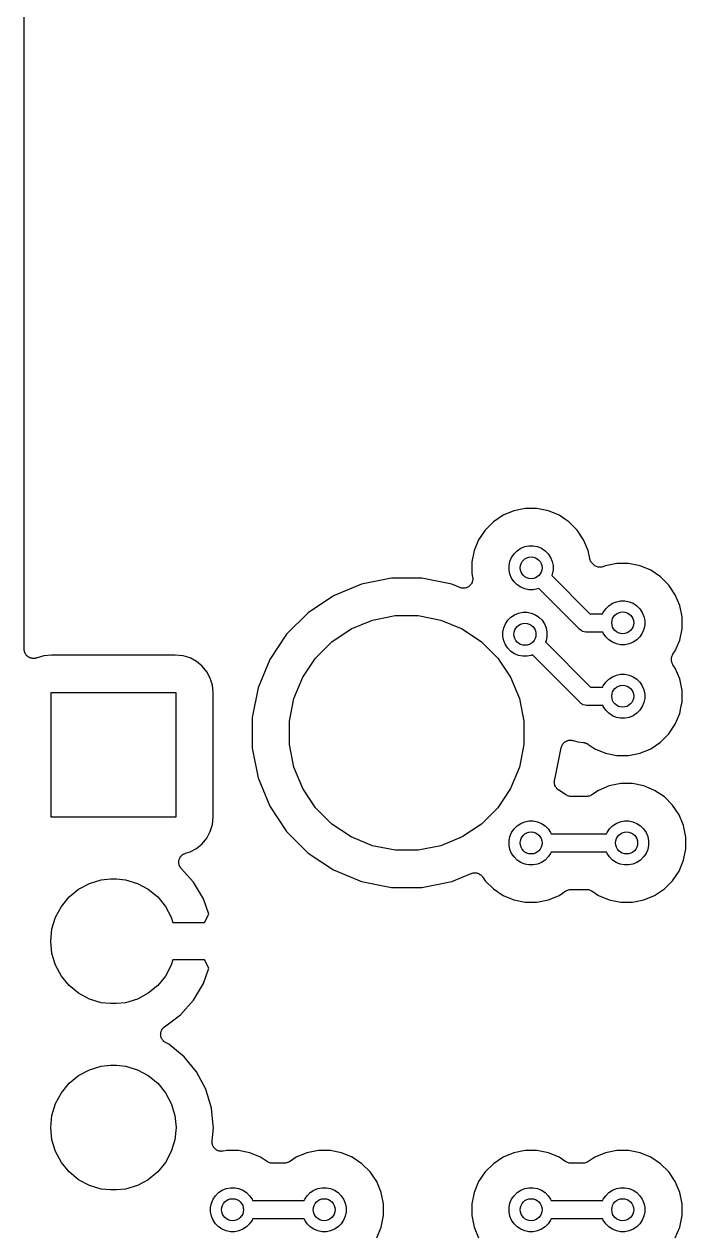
# Model space of a CAD drawing. Extents: x 0.81 to 4.31, y -4.31 to -0.81.
# Drawn here: x 0.808 to 1.164, y -3.832 to -3.183 of the extents above; entities that cross this region are included whole.
import ezdxf

# ---------------------------------------------------------------- set-up
doc = ezdxf.new("R2010")
doc.units = 0
doc.header["$MEASUREMENT"] = 0
doc.layers.add('BLACK', color=7, linetype='CONTINUOUS')

msp = doc.modelspace()

# ---------------------------------------------------------------- linework, layer by layer
at = {"layer": 'BLACK', "linetype": 'CONTINUOUS'}
for p, q in [((0.808386, -3.51808), (0.808386, -1.58318)), ((1.07751, -3.4426), (1.07136, -3.44382)), ((1.08377, -3.4426), (1.07751, -3.4426)), ((1.08992, -3.44382), (1.08377, -3.4426)), ((1.06557, -3.44622), (1.06036, -3.4497)), ((1.07136, -3.44382), (1.06557, -3.44622)), ((1.09571, -3.44622), (1.08992, -3.44382)), ((1.09935, -3.44865), (1.09571, -3.44622)), ((1.10092, -3.4497), (1.09935, -3.44865)), ((1.05593, -3.45413), (1.05245, -3.45934)), ((1.06036, -3.4497), (1.05593, -3.45413)), ((1.10535, -3.45413), (1.10092, -3.4497)), ((1.10883, -3.45934), (1.10535, -3.45413)), ((1.05245, -3.45934), (1.05005, -3.46513)), ((1.0772, -3.46305), (1.07948, -3.4626)), ((1.07948, -3.4626), (1.0818, -3.4626)), ((1.0818, -3.4626), (1.08409, -3.46305)), ((1.11123, -3.46513), (1.10883, -3.45934)), ((1.05005, -3.46513), (1.04883, -3.47128)), ((1.06928, -3.47096), (1.07017, -3.46881)), ((1.07017, -3.46881), (1.07147, -3.46688)), ((1.07147, -3.46688), (1.07311, -3.46524)), ((1.07311, -3.46524), (1.07505, -3.46394)), ((1.07505, -3.46394), (1.0772, -3.46305)), ((1.08409, -3.46305), (1.08624, -3.46394)), ((1.08624, -3.46394), (1.08817, -3.46524)), ((1.08817, -3.46524), (1.08982, -3.46688)), ((1.08982, -3.46688), (1.09111, -3.46881)), ((1.09111, -3.46881), (1.092, -3.47096)), ((1.11208, -3.46941), (1.11123, -3.46513)), ((1.04883, -3.47128), (1.04883, -3.47754)), ((1.06883, -3.47325), (1.06928, -3.47096)), ((1.06883, -3.47557), (1.06883, -3.47325)), ((1.06928, -3.47785), (1.06883, -3.47557)), ((1.092, -3.47096), (1.09245, -3.47325)), ((1.09245, -3.47557), (1.092, -3.47785)), ((1.09245, -3.47325), (1.09245, -3.47557)), ((1.11222, -3.46986), (1.11208, -3.46941)), ((1.11234, -3.4703), (1.11222, -3.46986)), ((1.11236, -3.47032), (1.11234, -3.4703)), ((1.11236, -3.47035), (1.11236, -3.47032)), ((1.11258, -3.47075), (1.11236, -3.47035)), ((1.11279, -3.47116), (1.11258, -3.47075)), ((1.11281, -3.47118), (1.11279, -3.47116)), ((1.11282, -3.47121), (1.11281, -3.47118)), ((1.11311, -3.47157), (1.11282, -3.47121)), ((1.1134, -3.47192), (1.11311, -3.47157)), ((1.11344, -3.47196), (1.1134, -3.47192)), ((1.11344, -3.47197), (1.11344, -3.47196)), ((1.11345, -3.47197), (1.11344, -3.47197)), ((1.11344, -3.47197), (1.11344, -3.47197)), ((1.11415, -3.47267), (1.11345, -3.47197)), ((1.11451, -3.47297), (1.11415, -3.47267)), ((1.11486, -3.47327), (1.11451, -3.47297)), ((1.11488, -3.47328), (1.11486, -3.47327)), ((1.1149, -3.47329), (1.11488, -3.47328)), ((1.11531, -3.47351), (1.1149, -3.47329)), ((1.11572, -3.47373), (1.11531, -3.47351)), ((1.11574, -3.47374), (1.11572, -3.47373)), ((1.11576, -3.47375), (1.11574, -3.47374)), ((1.11621, -3.47389), (1.11576, -3.47375)), ((1.11665, -3.47403), (1.11621, -3.47389)), ((1.11667, -3.47403), (1.11665, -3.47403)), ((1.11669, -3.47404), (1.11667, -3.47403)), ((1.11716, -3.47408), (1.11669, -3.47404)), ((1.11762, -3.47413), (1.11716, -3.47408)), ((1.11764, -3.47413), (1.11762, -3.47413)), ((1.11766, -3.47413), (1.11764, -3.47413)), ((1.11813, -3.47409), (1.11766, -3.47413)), ((1.11859, -3.47405), (1.11813, -3.47409)), ((1.11861, -3.47405), (1.11859, -3.47405)), ((1.11864, -3.47404), (1.11861, -3.47405)), ((1.11908, -3.47391), (1.11864, -3.47404)), ((1.11953, -3.47378), (1.11908, -3.47391)), ((1.11957, -3.47376), (1.11953, -3.47378)), ((1.1196, -3.47375), (1.11957, -3.47376)), ((1.11957, -3.47376), (1.11957, -3.47376)), ((1.11957, -3.47376), (1.11957, -3.47376)), ((1.12057, -3.47335), (1.1196, -3.47375)), ((1.12672, -3.47213), (1.12057, -3.47335)), ((1.13299, -3.47213), (1.12672, -3.47213)), ((1.13913, -3.47335), (1.13299, -3.47213)), ((1.14492, -3.47575), (1.13913, -3.47335)), ((1.00561, -3.48), (0.989572, -3.48319)), ((1.02195, -3.48), (1.00561, -3.48)), ((1.03799, -3.48319), (1.02195, -3.48)), ((1.04883, -3.47754), (1.0492, -3.47942)), ((1.04905, -3.48187), (1.0489, -3.48234)), ((1.04919, -3.48143), (1.04905, -3.48187)), ((1.0492, -3.48141), (1.04919, -3.48142)), ((1.04919, -3.48142), (1.04919, -3.48143)), ((1.0492, -3.47942), (1.04921, -3.47946)), ((1.04925, -3.48093), (1.0492, -3.48141)), ((1.04921, -3.47946), (1.04921, -3.47946)), ((1.04921, -3.47946), (1.04921, -3.47946)), ((1.04921, -3.47946), (1.04922, -3.47948)), ((1.04922, -3.47948), (1.04926, -3.47996)), ((1.0493, -3.48046), (1.04925, -3.48093)), ((1.04926, -3.47996), (1.0493, -3.48044)), ((1.0493, -3.48044), (1.0493, -3.48045)), ((1.0493, -3.48045), (1.0493, -3.48046)), ((1.07017, -3.48), (1.06928, -3.47785)), ((1.07147, -3.48194), (1.07017, -3.48)), ((1.07311, -3.48358), (1.07147, -3.48194)), ((1.092, -3.47785), (1.09172, -3.47853)), ((1.09172, -3.47853), (1.11221, -3.49902)), ((1.15013, -3.47923), (1.14492, -3.47575)), ((1.15456, -3.48366), (1.15013, -3.47923)), ((0.989572, -3.48319), (0.974468, -3.48945)), ((1.04239, -3.48501), (1.03799, -3.48319)), ((1.04284, -3.48515), (1.04239, -3.48501)), ((1.0433, -3.48529), (1.04284, -3.48515)), ((1.04331, -3.48529), (1.0433, -3.48529)), ((1.04332, -3.48529), (1.04331, -3.48529)), ((1.04379, -3.48534), (1.04332, -3.48529)), ((1.04427, -3.48539), (1.04379, -3.48534)), ((1.04428, -3.48539), (1.04427, -3.48539)), ((1.04429, -3.48539), (1.04428, -3.48539)), ((1.04476, -3.48535), (1.04429, -3.48539)), ((1.04524, -3.4853), (1.04476, -3.48535)), ((1.04525, -3.4853), (1.04524, -3.4853)), ((1.04526, -3.4853), (1.04525, -3.4853)), ((1.04572, -3.48516), (1.04526, -3.4853)), ((1.04618, -3.48503), (1.04572, -3.48516)), ((1.04619, -3.48502), (1.04618, -3.48503)), ((1.0462, -3.48502), (1.04619, -3.48502)), ((1.04662, -3.4848), (1.0462, -3.48502)), ((1.04704, -3.48457), (1.04662, -3.4848)), ((1.04705, -3.48457), (1.04704, -3.48457)), ((1.04706, -3.48456), (1.04705, -3.48457)), ((1.04743, -3.48426), (1.04706, -3.48456)), ((1.0478, -3.48396), (1.04743, -3.48426)), ((1.04781, -3.48395), (1.0478, -3.48396)), ((1.04782, -3.48395), (1.04781, -3.48395)), ((1.04813, -3.48357), (1.04782, -3.48395)), ((1.04843, -3.48321), (1.04813, -3.48357)), ((1.04844, -3.48319), (1.04843, -3.4832)), ((1.04843, -3.4832), (1.04843, -3.48321)), ((1.04867, -3.48277), (1.04844, -3.48319)), ((1.0489, -3.48236), (1.04867, -3.48277)), ((1.0489, -3.48234), (1.0489, -3.48235)), ((1.0489, -3.48235), (1.0489, -3.48236)), ((1.07505, -3.48488), (1.07311, -3.48358)), ((1.0772, -3.48577), (1.07505, -3.48488)), ((1.07948, -3.48622), (1.0772, -3.48577)), ((1.0818, -3.48622), (1.07948, -3.48622)), ((1.08409, -3.48577), (1.0818, -3.48622)), ((1.08476, -3.48549), (1.08409, -3.48577)), ((1.10652, -3.50725), (1.08476, -3.48549)), ((1.15804, -3.48887), (1.15456, -3.48366)), ((0.974468, -3.48945), (0.960875, -3.49853)), ((1.12068, -3.49641), (1.12232, -3.49476)), ((1.12232, -3.49476), (1.12426, -3.49347)), ((1.12426, -3.49347), (1.12641, -3.49258)), ((1.12641, -3.49258), (1.12869, -3.49213)), ((1.12869, -3.49213), (1.13102, -3.49213)), ((1.13102, -3.49213), (1.1333, -3.49258)), ((1.1333, -3.49258), (1.13545, -3.49347)), ((1.13545, -3.49347), (1.13738, -3.49476)), ((1.13738, -3.49476), (1.13903, -3.49641)), ((1.16044, -3.49466), (1.15804, -3.48887)), ((1.16166, -3.5008), (1.16044, -3.49466)), ((0.960875, -3.49853), (0.949315, -3.51009)), ((0.995405, -3.50242), (1.00758, -3.5)), ((1.00758, -3.5), (1.01998, -3.5)), ((1.01998, -3.5), (1.03215, -3.50242)), ((1.06812, -3.50253), (1.06976, -3.50089)), ((1.06976, -3.50089), (1.0717, -3.4996)), ((1.0717, -3.4996), (1.07385, -3.49871)), ((1.07385, -3.49871), (1.07613, -3.49825)), ((1.07613, -3.49825), (1.07846, -3.49825)), ((1.07846, -3.49825), (1.08074, -3.49871)), ((1.08074, -3.49871), (1.08289, -3.4996)), ((1.08289, -3.4996), (1.08482, -3.50089)), ((1.08482, -3.50089), (1.08647, -3.50253)), ((1.11221, -3.49902), (1.11911, -3.49902)), ((1.11911, -3.49902), (1.11939, -3.49834)), ((1.11939, -3.49834), (1.12068, -3.49641)), ((1.13903, -3.49641), (1.14032, -3.49834)), ((1.14032, -3.49834), (1.14121, -3.50049)), ((1.14121, -3.50049), (1.14166, -3.50277)), ((1.16166, -3.50707), (1.16166, -3.5008)), ((0.973624, -3.51406), (0.983942, -3.50717)), ((0.983942, -3.50717), (0.995405, -3.50242)), ((1.03215, -3.50242), (1.04362, -3.50717)), ((1.04362, -3.50717), (1.05393, -3.51406)), ((1.06548, -3.5089), (1.06594, -3.50662)), ((1.06594, -3.50662), (1.06683, -3.50447)), ((1.06683, -3.50447), (1.06812, -3.50253)), ((1.08647, -3.50253), (1.08776, -3.50447)), ((1.08776, -3.50447), (1.08865, -3.50662)), ((1.08865, -3.50662), (1.0891, -3.5089)), ((1.10667, -3.50743), (1.10652, -3.50725)), ((1.10686, -3.50759), (1.10667, -3.50743)), ((1.10742, -3.50805), (1.10686, -3.50759)), ((1.10686, -3.50759), (1.10686, -3.50759)), ((1.10815, -3.50844), (1.10742, -3.50805)), ((1.14121, -3.50738), (1.14032, -3.50953)), ((1.14166, -3.5051), (1.14121, -3.50738)), ((1.14166, -3.50277), (1.14166, -3.5051)), ((1.16044, -3.51322), (1.16166, -3.50707)), ((0.949315, -3.51009), (0.940233, -3.52368)), ((0.96485, -3.52284), (0.973624, -3.51406)), ((1.05393, -3.51406), (1.06271, -3.52284)), ((1.06548, -3.51123), (1.06548, -3.5089)), ((1.06594, -3.51351), (1.06548, -3.51123)), ((1.06683, -3.51566), (1.06594, -3.51351)), ((1.08865, -3.51351), (1.08837, -3.51418)), ((1.08837, -3.51418), (1.11258, -3.53839)), ((1.0891, -3.51123), (1.08865, -3.51351)), ((1.0891, -3.5089), (1.0891, -3.51123)), ((1.10828, -3.50851), (1.10815, -3.50844)), ((1.1092, -3.50879), (1.10828, -3.50851)), ((1.10993, -3.50886), (1.1092, -3.50879)), ((1.11017, -3.50888), (1.10993, -3.50886)), ((1.10993, -3.50886), (1.10993, -3.50886)), ((1.11041, -3.50886), (1.11017, -3.50888)), ((1.11911, -3.50886), (1.11041, -3.50886)), ((1.11939, -3.50953), (1.11911, -3.50886)), ((1.12068, -3.51147), (1.11939, -3.50953)), ((1.12232, -3.51311), (1.12068, -3.51147)), ((1.12426, -3.5144), (1.12232, -3.51311)), ((1.12641, -3.51529), (1.12426, -3.5144)), ((1.13545, -3.5144), (1.1333, -3.51529)), ((1.13738, -3.51311), (1.13545, -3.5144)), ((1.13903, -3.51147), (1.13738, -3.51311)), ((1.14032, -3.50953), (1.13903, -3.51147)), ((1.15804, -3.51901), (1.16044, -3.51322)), ((0.808408, -3.51831), (0.808386, -3.51808)), ((0.808407, -3.51854), (0.808408, -3.51831)), ((0.808456, -3.51879), (0.808407, -3.51854)), ((0.808481, -3.51905), (0.808456, -3.51879)), ((0.808548, -3.51927), (0.808481, -3.51905)), ((0.808591, -3.5195), (0.808548, -3.51927)), ((0.808688, -3.51974), (0.808591, -3.5195)), ((0.808763, -3.51999), (0.808688, -3.51974)), ((0.808871, -3.52019), (0.808763, -3.51999)), ((0.808958, -3.5204), (0.808871, -3.52019)), ((0.8091, -3.52062), (0.808958, -3.5204)), ((0.809221, -3.52085), (0.8091, -3.52062)), ((0.809367, -3.52103), (0.809221, -3.52085)), ((0.809493, -3.52122), (0.809367, -3.52103)), ((1.06812, -3.51759), (1.06683, -3.51566)), ((1.06976, -3.51924), (1.06812, -3.51759)), ((1.0717, -3.52053), (1.06976, -3.51924)), ((1.07385, -3.52142), (1.0717, -3.52053)), ((1.12869, -3.51575), (1.12641, -3.51529)), ((1.13102, -3.51575), (1.12869, -3.51575)), ((1.1333, -3.51529), (1.13102, -3.51575)), ((1.1566, -3.52125), (1.15682, -3.52084)), ((1.15682, -3.52084), (1.15804, -3.51901)), ((0.809674, -3.5214), (0.809493, -3.52122)), ((0.809838, -3.5216), (0.809674, -3.5214)), ((0.810016, -3.52175), (0.809838, -3.5216)), ((0.810177, -3.52191), (0.810016, -3.52175)), ((0.810391, -3.52206), (0.810177, -3.52191)), ((0.81059, -3.52223), (0.810391, -3.52206)), ((0.810792, -3.52233), (0.81059, -3.52223)), ((0.810983, -3.52246), (0.810792, -3.52233)), ((0.811221, -3.52257), (0.810983, -3.52246)), ((0.811448, -3.52269), (0.811221, -3.52257)), ((0.811668, -3.52276), (0.811448, -3.52269)), ((0.81188, -3.52285), (0.811668, -3.52276)), ((0.812133, -3.5229), (0.81188, -3.52285)), ((0.81238, -3.52298), (0.812133, -3.5229)), ((0.81261, -3.523), (0.81238, -3.52298)), ((0.812835, -3.52305), (0.81261, -3.523)), ((0.813094, -3.52305), (0.812835, -3.52305)), ((0.813351, -3.52308), (0.813094, -3.52305)), ((0.81358, -3.52306), (0.813351, -3.52308)), ((0.813811, -3.52306), (0.81358, -3.52306)), ((0.814066, -3.52301), (0.813811, -3.52306)), ((0.814323, -3.52299), (0.814066, -3.52301)), ((0.814543, -3.52293), (0.814323, -3.52299)), ((0.81477, -3.52288), (0.814543, -3.52293)), ((0.814837, -3.52286), (0.81477, -3.52288)), ((0.818914, -3.52163), (0.814837, -3.52286)), ((0.82308, -3.52122), (0.818914, -3.52163)), ((0.889518, -3.52122), (0.82308, -3.52122)), ((0.893684, -3.52163), (0.889518, -3.52122)), ((0.897454, -3.52277), (0.893684, -3.52163)), ((0.900929, -3.52463), (0.897454, -3.52277)), ((0.903974, -3.52713), (0.900929, -3.52463)), ((0.906474, -3.53017), (0.903974, -3.52713)), ((0.940233, -3.52368), (0.933977, -3.53878)), ((0.957957, -3.53315), (0.96485, -3.52284)), ((1.06271, -3.52284), (1.0696, -3.53315)), ((1.07613, -3.52187), (1.07385, -3.52142)), ((1.07846, -3.52187), (1.07613, -3.52187)), ((1.08074, -3.52142), (1.07846, -3.52187)), ((1.08141, -3.52114), (1.08074, -3.52142)), ((1.10689, -3.54662), (1.08141, -3.52114)), ((1.15597, -3.52357), (1.15602, -3.5231)), ((1.15598, -3.52359), (1.15597, -3.52357)), ((1.15597, -3.52361), (1.15598, -3.52359)), ((1.15602, -3.52407), (1.15597, -3.52361)), ((1.15602, -3.5231), (1.15607, -3.52264)), ((1.15606, -3.52454), (1.15602, -3.52407)), ((1.15606, -3.52456), (1.15606, -3.52454)), ((1.15607, -3.52458), (1.15606, -3.52456)), ((1.15607, -3.52264), (1.15608, -3.52262)), ((1.1562, -3.52503), (1.15607, -3.52458)), ((1.15608, -3.5226), (1.15622, -3.52215)), ((1.15608, -3.52262), (1.15608, -3.5226)), ((1.15633, -3.52547), (1.1562, -3.52503)), ((1.15622, -3.52215), (1.15636, -3.5217)), ((1.15634, -3.52549), (1.15633, -3.52547)), ((1.15635, -3.52552), (1.15634, -3.52549)), ((1.15656, -3.52593), (1.15635, -3.52552)), ((1.15636, -3.5217), (1.15637, -3.52169)), ((1.15637, -3.52166), (1.1566, -3.52125)), ((1.15637, -3.52169), (1.15637, -3.52166)), ((1.15678, -3.52634), (1.15656, -3.52593)), ((1.1568, -3.52638), (1.15678, -3.52634)), ((1.15682, -3.5264), (1.1568, -3.52638)), ((1.1568, -3.52638), (1.1568, -3.52638)), ((1.1568, -3.52638), (1.1568, -3.52638)), ((1.15804, -3.52824), (1.15682, -3.5264)), ((0.908331, -3.53365), (0.906474, -3.53017)), ((0.909474, -3.53742), (0.908331, -3.53365)), ((0.953208, -3.54462), (0.957957, -3.53315)), ((1.0696, -3.53315), (1.07435, -3.54462)), ((1.12232, -3.53413), (1.12426, -3.53284)), ((1.12426, -3.53284), (1.12641, -3.53195)), ((1.12641, -3.53195), (1.12869, -3.5315)), ((1.12869, -3.5315), (1.13102, -3.5315)), ((1.13102, -3.5315), (1.1333, -3.53195)), ((1.1333, -3.53195), (1.13545, -3.53284)), ((1.13545, -3.53284), (1.13738, -3.53413)), ((1.16044, -3.53403), (1.15804, -3.52824)), ((1.16166, -3.54017), (1.16044, -3.53403)), ((0.909885, -3.54158), (0.909474, -3.53742)), ((0.933977, -3.53878), (0.930787, -3.55482)), ((1.11258, -3.53839), (1.11911, -3.53839)), ((1.11911, -3.53839), (1.11939, -3.53771)), ((1.11939, -3.53771), (1.12068, -3.53578)), ((1.12068, -3.53578), (1.12232, -3.53413)), ((1.13738, -3.53413), (1.13903, -3.53578)), ((1.13903, -3.53578), (1.14032, -3.53771)), ((1.14032, -3.53771), (1.14121, -3.53986)), ((1.14121, -3.53986), (1.14166, -3.54214)), ((1.16166, -3.54644), (1.16166, -3.54017)), ((0.822835, -3.60827), (0.822835, -3.54134)), ((0.822835, -3.54134), (0.889764, -3.54134)), ((0.889764, -3.54134), (0.889764, -3.60827)), ((0.909885, -3.60802), (0.909885, -3.54158)), ((0.950787, -3.55679), (0.953208, -3.54462)), ((1.07435, -3.54462), (1.07677, -3.55679)), ((1.10704, -3.5468), (1.10689, -3.54662)), ((1.10723, -3.54696), (1.10704, -3.5468)), ((1.10779, -3.54742), (1.10723, -3.54696)), ((1.14121, -3.54675), (1.14032, -3.5489)), ((1.14166, -3.54447), (1.14121, -3.54675)), ((1.14166, -3.54214), (1.14166, -3.54447)), ((1.16125, -3.54855), (1.16166, -3.54644)), ((1.1083, -3.54769), (1.10779, -3.54742)), ((1.10865, -3.54788), (1.1083, -3.54769)), ((1.10957, -3.54816), (1.10865, -3.54788)), ((1.1103, -3.54823), (1.10957, -3.54816)), ((1.11054, -3.54825), (1.1103, -3.54823)), ((1.1103, -3.54823), (1.1103, -3.54823)), ((1.11078, -3.54823), (1.11054, -3.54825)), ((1.11911, -3.54823), (1.11078, -3.54823)), ((1.11939, -3.5489), (1.11911, -3.54823)), ((1.12068, -3.55084), (1.11939, -3.5489)), ((1.12232, -3.55248), (1.12068, -3.55084)), ((1.12426, -3.55377), (1.12232, -3.55248)), ((1.13738, -3.55248), (1.13545, -3.55377)), ((1.13903, -3.55084), (1.13738, -3.55248)), ((1.14032, -3.5489), (1.13903, -3.55084)), ((1.15804, -3.55838), (1.16044, -3.55259)), ((1.16044, -3.55259), (1.16125, -3.54855)), ((1.16125, -3.54855), (1.16125, -3.54855)), ((0.930787, -3.55482), (0.930787, -3.57117)), ((0.950787, -3.5692), (0.950787, -3.55679)), ((1.07677, -3.55679), (1.07677, -3.5692)), ((1.12641, -3.55466), (1.12426, -3.55377)), ((1.12869, -3.55512), (1.12641, -3.55466)), ((1.13102, -3.55512), (1.12869, -3.55512)), ((1.1333, -3.55466), (1.13102, -3.55512)), ((1.13545, -3.55377), (1.1333, -3.55466)), ((1.15456, -3.56359), (1.15804, -3.55838)), ((1.15013, -3.56802), (1.15456, -3.56359)), ((0.930787, -3.57117), (0.933977, -3.5872)), ((0.953208, -3.58137), (0.950787, -3.5692)), ((1.07677, -3.5692), (1.07435, -3.58137)), ((1.09358, -3.5872), (1.09682, -3.57093)), ((1.09682, -3.57093), (1.09683, -3.57086)), ((1.09683, -3.57086), (1.0969, -3.57064)), ((1.0969, -3.57064), (1.09695, -3.57042)), ((1.09695, -3.57042), (1.09705, -3.57018)), ((1.09705, -3.57018), (1.09713, -3.56993)), ((1.09713, -3.56993), (1.09724, -3.56973)), ((1.09724, -3.56973), (1.09733, -3.56952)), ((1.09733, -3.56952), (1.09747, -3.5693)), ((1.09747, -3.5693), (1.0976, -3.56907)), ((1.0976, -3.56907), (1.09775, -3.5689)), ((1.09775, -3.5689), (1.09787, -3.56871)), ((1.09787, -3.56871), (1.09806, -3.56853)), ((1.09806, -3.56853), (1.09823, -3.56833)), ((1.09823, -3.56833), (1.09841, -3.56818)), ((1.09841, -3.56818), (1.09857, -3.56802)), ((1.09857, -3.56802), (1.09879, -3.56788)), ((1.09879, -3.56788), (1.09899, -3.56771)), ((1.09899, -3.56771), (1.09919, -3.56761)), ((1.09919, -3.56761), (1.09938, -3.56748)), ((1.09938, -3.56748), (1.09962, -3.56738)), ((1.09962, -3.56738), (1.09985, -3.56726)), ((1.09985, -3.56726), (1.10007, -3.5672)), ((1.10007, -3.5672), (1.10028, -3.56711)), ((1.10028, -3.56711), (1.10054, -3.56706)), ((1.10054, -3.56706), (1.10079, -3.56699)), ((1.10079, -3.56699), (1.10102, -3.56697)), ((1.10102, -3.56697), (1.10124, -3.56692)), ((1.10124, -3.56692), (1.1015, -3.56692)), ((1.1015, -3.56692), (1.10176, -3.5669)), ((1.10176, -3.5669), (1.10199, -3.56693)), ((1.10199, -3.56693), (1.10222, -3.56693)), ((1.10222, -3.56693), (1.10247, -3.56698)), ((1.10247, -3.56698), (1.10273, -3.567)), ((1.10273, -3.567), (1.10295, -3.56707)), ((1.10295, -3.56707), (1.10317, -3.56712)), ((1.10317, -3.56712), (1.10565, -3.56787)), ((1.10565, -3.56787), (1.10875, -3.56817)), ((1.10875, -3.56817), (1.10882, -3.56818)), ((1.10882, -3.56818), (1.10903, -3.56822)), ((1.10903, -3.56822), (1.10924, -3.56825)), ((1.10924, -3.56825), (1.1095, -3.56833)), ((1.1095, -3.56833), (1.10977, -3.56838)), ((1.10977, -3.56838), (1.10997, -3.56847)), ((1.10997, -3.56847), (1.11017, -3.56853)), ((1.11017, -3.56853), (1.11042, -3.56866)), ((1.11042, -3.56866), (1.11067, -3.56877)), ((1.11067, -3.56877), (1.11084, -3.56889)), ((1.11084, -3.56889), (1.11103, -3.56899)), ((1.11103, -3.56899), (1.11479, -3.5715)), ((1.11479, -3.5715), (1.12057, -3.5739)), ((1.13913, -3.5739), (1.14492, -3.5715)), ((1.14492, -3.5715), (1.15013, -3.56802)), ((1.12057, -3.5739), (1.12672, -3.57512)), ((1.12672, -3.57512), (1.13299, -3.57512)), ((1.13299, -3.57512), (1.13913, -3.5739)), ((0.957957, -3.59283), (0.953208, -3.58137)), ((1.07435, -3.58137), (1.0696, -3.59283)), ((0.933977, -3.5872), (0.940233, -3.6023)), ((1.09307, -3.58937), (1.09312, -3.58891)), ((1.09308, -3.58939), (1.09307, -3.58937)), ((1.09307, -3.58942), (1.09308, -3.58939)), ((1.09312, -3.58988), (1.09307, -3.58942)), ((1.09312, -3.58891), (1.09317, -3.58844)), ((1.09316, -3.59034), (1.09312, -3.58988)), ((1.09316, -3.59036), (1.09316, -3.59034)), ((1.09317, -3.59039), (1.09316, -3.59036)), ((1.09317, -3.58844), (1.09318, -3.58842)), ((1.0933, -3.59083), (1.09317, -3.59039)), ((1.09318, -3.5884), (1.09332, -3.58795)), ((1.09318, -3.58842), (1.09318, -3.5884)), ((1.09343, -3.59128), (1.0933, -3.59083)), ((1.09332, -3.58795), (1.09345, -3.58751)), ((1.09344, -3.5913), (1.09343, -3.59128)), ((1.09345, -3.59132), (1.09344, -3.5913)), ((1.09345, -3.58751), (1.09358, -3.5872)), ((1.09366, -3.59173), (1.09345, -3.59132)), ((1.09388, -3.59215), (1.09366, -3.59173)), ((1.09389, -3.59216), (1.09388, -3.59215)), ((1.0939, -3.59218), (1.09389, -3.59216)), ((1.0942, -3.59254), (1.0939, -3.59218)), ((1.09449, -3.59291), (1.0942, -3.59254)), ((1.12261, -3.59146), (1.11682, -3.59386)), ((1.12876, -3.59024), (1.12261, -3.59146)), ((1.13502, -3.59024), (1.12876, -3.59024)), ((1.14117, -3.59146), (1.13502, -3.59024)), ((1.14696, -3.59386), (1.14117, -3.59146)), ((0.96485, -3.60315), (0.957957, -3.59283)), ((1.0696, -3.59283), (1.06271, -3.60315)), ((1.0945, -3.59292), (1.09449, -3.59291)), ((1.09452, -3.59294), (1.0945, -3.59292)), ((1.09488, -3.59324), (1.09452, -3.59294)), ((1.09523, -3.59354), (1.09488, -3.59324)), ((1.09524, -3.59354), (1.09523, -3.59354)), ((1.09526, -3.59356), (1.09524, -3.59354)), ((1.09524, -3.59354), (1.09524, -3.59354)), ((1.09527, -3.59356), (1.09526, -3.59356)), ((1.09528, -3.59357), (1.09527, -3.59356)), ((1.0953, -3.59358), (1.09528, -3.59357)), ((1.09934, -3.59628), (1.0953, -3.59358)), ((1.09975, -3.5965), (1.09934, -3.59628)), ((1.10015, -3.59672), (1.09975, -3.5965)), ((1.10018, -3.59673), (1.10015, -3.59672)), ((1.1002, -3.59674), (1.10018, -3.59673)), ((1.10064, -3.59688), (1.1002, -3.59674)), ((1.10108, -3.59702), (1.10064, -3.59688)), ((1.10111, -3.59702), (1.10108, -3.59702)), ((1.10114, -3.59703), (1.10111, -3.59702)), ((1.10159, -3.59707), (1.10114, -3.59703)), ((1.10205, -3.59713), (1.10159, -3.59707)), ((1.1021, -3.59713), (1.10205, -3.59713)), ((1.10211, -3.59713), (1.1021, -3.59713)), ((1.10212, -3.59713), (1.10211, -3.59713)), ((1.10211, -3.59713), (1.10211, -3.59713)), ((1.11041, -3.59713), (1.10212, -3.59713)), ((1.11087, -3.59708), (1.11041, -3.59713)), ((1.11133, -3.59704), (1.11087, -3.59708)), ((1.11135, -3.59703), (1.11133, -3.59704)), ((1.11138, -3.59703), (1.11135, -3.59703)), ((1.11182, -3.5969), (1.11138, -3.59703)), ((1.11226, -3.59677), (1.11182, -3.5969)), ((1.11229, -3.59676), (1.11226, -3.59677)), ((1.11232, -3.59675), (1.11229, -3.59676)), ((1.11272, -3.59653), (1.11232, -3.59675)), ((1.11313, -3.59632), (1.11272, -3.59653)), ((1.11318, -3.59629), (1.11313, -3.59632)), ((1.11319, -3.59628), (1.11318, -3.59629)), ((1.11318, -3.59629), (1.11318, -3.59629)), ((1.11318, -3.59629), (1.11318, -3.59629)), ((1.11682, -3.59386), (1.11319, -3.59628)), ((1.15217, -3.59734), (1.14696, -3.59386)), ((1.1566, -3.60177), (1.15217, -3.59734)), ((0.940233, -3.6023), (0.949315, -3.6159)), ((0.973624, -3.61192), (0.96485, -3.60315)), ((1.06271, -3.60315), (1.05393, -3.61192)), ((1.16008, -3.60698), (1.1566, -3.60177)), ((0.889764, -3.60827), (0.822835, -3.60827)), ((0.909474, -3.61219), (0.909885, -3.60802)), ((0.983942, -3.61882), (0.973624, -3.61192)), ((1.05393, -3.61192), (1.04362, -3.61882)), ((1.07311, -3.61287), (1.07505, -3.61158)), ((1.07505, -3.61158), (1.0772, -3.61069)), ((1.0772, -3.61069), (1.07948, -3.61024)), ((1.07948, -3.61024), (1.0818, -3.61024)), ((1.0818, -3.61024), (1.08409, -3.61069)), ((1.08409, -3.61069), (1.08624, -3.61158)), ((1.08624, -3.61158), (1.08817, -3.61287)), ((1.12436, -3.61287), (1.1263, -3.61158)), ((1.1263, -3.61158), (1.12844, -3.61069)), ((1.12844, -3.61069), (1.13073, -3.61024)), ((1.13073, -3.61024), (1.13305, -3.61024)), ((1.13305, -3.61024), (1.13533, -3.61069)), ((1.13533, -3.61069), (1.13748, -3.61158)), ((1.13748, -3.61158), (1.13942, -3.61287)), ((1.16248, -3.61277), (1.16008, -3.60698)), ((0.906474, -3.61943), (0.908331, -3.61596)), ((0.908331, -3.61596), (0.909474, -3.61219)), ((0.949315, -3.6159), (0.960875, -3.62746)), ((1.06928, -3.6186), (1.07017, -3.61645)), ((1.07017, -3.61645), (1.07147, -3.61452)), ((1.07147, -3.61452), (1.07311, -3.61287)), ((1.08817, -3.61287), (1.08982, -3.61452)), ((1.08982, -3.61452), (1.09111, -3.61645)), ((1.09111, -3.61645), (1.09139, -3.61713)), ((1.09139, -3.61713), (1.12114, -3.61713)), ((1.12114, -3.61713), (1.12142, -3.61645)), ((1.12142, -3.61645), (1.12272, -3.61452)), ((1.12272, -3.61452), (1.12436, -3.61287)), ((1.13942, -3.61287), (1.14106, -3.61452)), ((1.14106, -3.61452), (1.14236, -3.61645)), ((1.14236, -3.61645), (1.14325, -3.6186)), ((1.1637, -3.61891), (1.16248, -3.61277)), ((0.897454, -3.62683), (0.900929, -3.62498)), ((0.900929, -3.62498), (0.903974, -3.62248)), ((0.903974, -3.62248), (0.906474, -3.61943)), ((0.995405, -3.62356), (0.983942, -3.61882)), ((1.00758, -3.62598), (0.995405, -3.62356)), ((1.03215, -3.62356), (1.01998, -3.62598)), ((1.04362, -3.61882), (1.03215, -3.62356)), ((1.06883, -3.62088), (1.06928, -3.6186)), ((1.06883, -3.62321), (1.06883, -3.62088)), ((1.06928, -3.62549), (1.06883, -3.62321)), ((1.14325, -3.6186), (1.1437, -3.62088)), ((1.1437, -3.62321), (1.14325, -3.62549)), ((1.1437, -3.62088), (1.1437, -3.62321)), ((1.1637, -3.62518), (1.1637, -3.61891)), ((0.891419, -3.63187), (0.891497, -3.63149)), ((0.891497, -3.63149), (0.891558, -3.63111)), ((0.891558, -3.63111), (0.891594, -3.63101)), ((0.891594, -3.63101), (0.891614, -3.63091)), ((0.891614, -3.63091), (0.891763, -3.63055)), ((0.891763, -3.63055), (0.891898, -3.63019)), ((0.891898, -3.63019), (0.891951, -3.6301)), ((0.891951, -3.6301), (0.891991, -3.63001)), ((0.891991, -3.63001), (0.892207, -3.62969)), ((0.892207, -3.62969), (0.892408, -3.62936)), ((0.892408, -3.62936), (0.892478, -3.62929)), ((0.892478, -3.62929), (0.892536, -3.6292)), ((0.892536, -3.6292), (0.892809, -3.62893)), ((0.892809, -3.62893), (0.893071, -3.62864)), ((0.893071, -3.62864), (0.893154, -3.62858)), ((0.893154, -3.62858), (0.893227, -3.62851)), ((0.893227, -3.62851), (0.893548, -3.6283)), ((0.893548, -3.6283), (0.89386, -3.62807)), ((0.89386, -3.62807), (0.893954, -3.62803)), ((0.893954, -3.62803), (0.89404, -3.62797)), ((0.89404, -3.62797), (0.894395, -3.62782)), ((0.894395, -3.62782), (0.894746, -3.62766)), ((0.894746, -3.62766), (0.894846, -3.62764)), ((0.894846, -3.62764), (0.894941, -3.6276)), ((0.894941, -3.6276), (0.897454, -3.62683)), ((0.960875, -3.62746), (0.974468, -3.63654)), ((1.01998, -3.62598), (1.00758, -3.62598)), ((1.07017, -3.62764), (1.06928, -3.62549)), ((1.07147, -3.62958), (1.07017, -3.62764)), ((1.07311, -3.63122), (1.07147, -3.62958)), ((1.07505, -3.63251), (1.07311, -3.63122)), ((1.08817, -3.63122), (1.08624, -3.63251)), ((1.08982, -3.62958), (1.08817, -3.63122)), ((1.09111, -3.62764), (1.08982, -3.62958)), ((1.09139, -3.62697), (1.09111, -3.62764)), ((1.12114, -3.62697), (1.09139, -3.62697)), ((1.12142, -3.62764), (1.12114, -3.62697)), ((1.12272, -3.62958), (1.12142, -3.62764)), ((1.12436, -3.63122), (1.12272, -3.62958)), ((1.1263, -3.63251), (1.12436, -3.63122)), ((1.13942, -3.63122), (1.13748, -3.63251)), ((1.14106, -3.62958), (1.13942, -3.63122)), ((1.14236, -3.62764), (1.14106, -3.62958)), ((1.14325, -3.62549), (1.14236, -3.62764)), ((1.16008, -3.63712), (1.16248, -3.63133)), ((1.16248, -3.63133), (1.1637, -3.62518)), ((0.891402, -3.63207), (0.891419, -3.63197)), ((0.891416, -3.63246), (0.891402, -3.63207)), ((0.891414, -3.63284), (0.891416, -3.63246)), ((0.891433, -3.63294), (0.891414, -3.63284)), ((0.891419, -3.63197), (0.891419, -3.63187)), ((0.891437, -3.63305), (0.891433, -3.63294)), ((0.891525, -3.63342), (0.891437, -3.63305)), ((0.891598, -3.6338), (0.891525, -3.63342)), ((0.891637, -3.6339), (0.891598, -3.6338)), ((0.89166, -3.634), (0.891637, -3.6339)), ((0.89182, -3.63435), (0.89166, -3.634)), ((0.891965, -3.6347), (0.89182, -3.63435)), ((0.892021, -3.63479), (0.891965, -3.6347)), ((0.892064, -3.63488), (0.892021, -3.63479)), ((0.892289, -3.6352), (0.892064, -3.63488)), ((0.8925, -3.63552), (0.892289, -3.6352)), ((0.892572, -3.63559), (0.8925, -3.63552)), ((0.892632, -3.63568), (0.892572, -3.63559)), ((0.892679, -3.63573), (0.892632, -3.63568)), ((0.89931, -3.64309), (0.892679, -3.63573)), ((0.974468, -3.63654), (0.989572, -3.64279)), ((1.0772, -3.6334), (1.07505, -3.63251)), ((1.07948, -3.63386), (1.0772, -3.6334)), ((1.0818, -3.63386), (1.07948, -3.63386)), ((1.08409, -3.6334), (1.0818, -3.63386)), ((1.08624, -3.63251), (1.08409, -3.6334)), ((1.12844, -3.6334), (1.1263, -3.63251)), ((1.13073, -3.63386), (1.12844, -3.6334)), ((1.13305, -3.63386), (1.13073, -3.63386)), ((1.13533, -3.6334), (1.13305, -3.63386)), ((1.13748, -3.63251), (1.13533, -3.6334)), ((1.1566, -3.64233), (1.16008, -3.63712)), ((0.837617, -3.64684), (0.843431, -3.64374)), ((0.843431, -3.64374), (0.849739, -3.64182)), ((0.849739, -3.64182), (0.854656, -3.64134)), ((0.854656, -3.64134), (0.857943, -3.64134)), ((0.857943, -3.64134), (0.862859, -3.64182)), ((0.862859, -3.64182), (0.869168, -3.64374)), ((0.869168, -3.64374), (0.874981, -3.64684)), ((0.904671, -3.65209), (0.89931, -3.64309)), ((0.989572, -3.64279), (1.00561, -3.64598)), ((1.02195, -3.64598), (1.03799, -3.64279)), ((1.03799, -3.64279), (1.0485, -3.63844)), ((1.0485, -3.63844), (1.04852, -3.63843)), ((1.04852, -3.63843), (1.04852, -3.63843)), ((1.04852, -3.63843), (1.04853, -3.63843)), ((1.04853, -3.63843), (1.04856, -3.63842)), ((1.04856, -3.63842), (1.04901, -3.63829)), ((1.04901, -3.63829), (1.04946, -3.63815)), ((1.04946, -3.63815), (1.04948, -3.63815)), ((1.04948, -3.63815), (1.0495, -3.63814)), ((1.0495, -3.63814), (1.04997, -3.6381)), ((1.04997, -3.6381), (1.05043, -3.63806)), ((1.05043, -3.63806), (1.05045, -3.63806)), ((1.05045, -3.63806), (1.05047, -3.63806)), ((1.05047, -3.63806), (1.05094, -3.63811)), ((1.05094, -3.63811), (1.0514, -3.63816)), ((1.0514, -3.63816), (1.05142, -3.63817)), ((1.05142, -3.63817), (1.05144, -3.63817)), ((1.05144, -3.63817), (1.05189, -3.63831)), ((1.05189, -3.63831), (1.05234, -3.63845)), ((1.05234, -3.63845), (1.05235, -3.63846)), ((1.05235, -3.63846), (1.05237, -3.63846)), ((1.05237, -3.63846), (1.05278, -3.63869)), ((1.05278, -3.63869), (1.0532, -3.63891)), ((1.0532, -3.63891), (1.05321, -3.63892)), ((1.05321, -3.63892), (1.05323, -3.63893)), ((1.05323, -3.63893), (1.05359, -3.63923)), ((1.05359, -3.63923), (1.05395, -3.63953)), ((1.05395, -3.63953), (1.05396, -3.63954)), ((1.05396, -3.63954), (1.05398, -3.63956)), ((1.05398, -3.63956), (1.05427, -3.63992)), ((1.05427, -3.63992), (1.05457, -3.64028)), ((1.05457, -3.64028), (1.05593, -3.64233)), ((1.05593, -3.64233), (1.06036, -3.64676)), ((1.15217, -3.64676), (1.1566, -3.64233)), ((0.832522, -3.65103), (0.837617, -3.64684)), ((0.874981, -3.64684), (0.880077, -3.65103)), ((1.00561, -3.64598), (1.02195, -3.64598)), ((1.06036, -3.64676), (1.06557, -3.65024)), ((1.06557, -3.65024), (1.07136, -3.65264)), ((1.08992, -3.65264), (1.09571, -3.65024)), ((1.09571, -3.65024), (1.09934, -3.64781)), ((1.09934, -3.64781), (1.09935, -3.6478)), ((1.09935, -3.6478), (1.0994, -3.64777)), ((1.09935, -3.6478), (1.09935, -3.6478)), ((1.09935, -3.6478), (1.09935, -3.6478)), ((1.0994, -3.64777), (1.09981, -3.64756)), ((1.09981, -3.64756), (1.10021, -3.64735)), ((1.10021, -3.64735), (1.10024, -3.64734)), ((1.10024, -3.64734), (1.10027, -3.64732)), ((1.10027, -3.64732), (1.10071, -3.6472)), ((1.10071, -3.6472), (1.10115, -3.64706)), ((1.10115, -3.64706), (1.10118, -3.64706)), ((1.10118, -3.64706), (1.1012, -3.64705)), ((1.1012, -3.64705), (1.10166, -3.64701)), ((1.10166, -3.64701), (1.10212, -3.64697)), ((1.10212, -3.64697), (1.11041, -3.64697)), ((1.11041, -3.64697), (1.11042, -3.64697)), ((1.11042, -3.64697), (1.11043, -3.64697)), ((1.11043, -3.64697), (1.11043, -3.64697)), ((1.11043, -3.64697), (1.11048, -3.64697)), ((1.11048, -3.64697), (1.11094, -3.64702)), ((1.11094, -3.64702), (1.1114, -3.64707)), ((1.1114, -3.64707), (1.11142, -3.64707)), ((1.11142, -3.64707), (1.11145, -3.64708)), ((1.11145, -3.64708), (1.11189, -3.64722)), ((1.11189, -3.64722), (1.11233, -3.64735)), ((1.11233, -3.64735), (1.11235, -3.64736)), ((1.11235, -3.64736), (1.11238, -3.64737)), ((1.11238, -3.64737), (1.11278, -3.64759)), ((1.11278, -3.64759), (1.11319, -3.64781)), ((1.11319, -3.64781), (1.11682, -3.65024)), ((1.11682, -3.65024), (1.12261, -3.65264)), ((1.14117, -3.65264), (1.14696, -3.65024)), ((1.14696, -3.65024), (1.15217, -3.64676)), ((0.825232, -3.66193), (0.82834, -3.65612)), ((0.82834, -3.65612), (0.832522, -3.65103)), ((0.880077, -3.65103), (0.884259, -3.65612)), ((0.884259, -3.65612), (0.887366, -3.66193)), ((0.907607, -3.66036), (0.904671, -3.65209)), ((1.07136, -3.65264), (1.07751, -3.65386)), ((1.07751, -3.65386), (1.08377, -3.65386)), ((1.08377, -3.65386), (1.08992, -3.65264)), ((1.12261, -3.65264), (1.12876, -3.65386)), ((1.12876, -3.65386), (1.13502, -3.65386)), ((1.13502, -3.65386), (1.14117, -3.65264)), ((0.823319, -3.66824), (0.825232, -3.66193)), ((0.887366, -3.66193), (0.888236, -3.6648)), ((0.905277, -3.6648), (0.907607, -3.66036)), ((0.822673, -3.6748), (0.823319, -3.66824)), ((0.888236, -3.6648), (0.905277, -3.6648)), ((0.823319, -3.68136), (0.822673, -3.6748)), ((0.825232, -3.68767), (0.823319, -3.68136)), ((0.82834, -3.69348), (0.825232, -3.68767)), ((0.887366, -3.68767), (0.884259, -3.69348)), ((0.888236, -3.6848), (0.887366, -3.68767)), ((0.905277, -3.6848), (0.888236, -3.6848)), ((0.904671, -3.69752), (0.907607, -3.68924)), ((0.907607, -3.68924), (0.905277, -3.6848)), ((0.832522, -3.69858), (0.82834, -3.69348)), ((0.884259, -3.69348), (0.880077, -3.69858)), ((0.837617, -3.70276), (0.832522, -3.69858)), ((0.843431, -3.70587), (0.837617, -3.70276)), ((0.874981, -3.70276), (0.869168, -3.70587)), ((0.880077, -3.69858), (0.874981, -3.70276)), ((0.89931, -3.70652), (0.904671, -3.69752)), ((0.849739, -3.70778), (0.843431, -3.70587)), ((0.854656, -3.70827), (0.849739, -3.70778)), ((0.857943, -3.70827), (0.854656, -3.70827)), ((0.862859, -3.70778), (0.857943, -3.70827)), ((0.869168, -3.70587), (0.862859, -3.70778)), ((0.892296, -3.7143), (0.89931, -3.70652)), ((0.883674, -3.72073), (0.892296, -3.7143)), ((0.88212, -3.72271), (0.88227, -3.72235)), ((0.88227, -3.72235), (0.882328, -3.72227)), ((0.882328, -3.72227), (0.882372, -3.72217)), ((0.882372, -3.72217), (0.882601, -3.72186)), ((0.882601, -3.72186), (0.882818, -3.72155)), ((0.882818, -3.72155), (0.882891, -3.72147)), ((0.882891, -3.72147), (0.882952, -3.72139)), ((0.882952, -3.72139), (0.883237, -3.72113)), ((0.883237, -3.72113), (0.883511, -3.72086)), ((0.883511, -3.72086), (0.883598, -3.7208)), ((0.883598, -3.7208), (0.883674, -3.72073)), ((0.881669, -3.72498), (0.881688, -3.72459)), ((0.881684, -3.72508), (0.881669, -3.72498)), ((0.881683, -3.72518), (0.881684, -3.72508)), ((0.881754, -3.72556), (0.881683, -3.72518)), ((0.881688, -3.72459), (0.881692, -3.72421)), ((0.881692, -3.72421), (0.881713, -3.72411)), ((0.881713, -3.72411), (0.881718, -3.724)), ((0.881718, -3.724), (0.881812, -3.72363)), ((0.88181, -3.72594), (0.881754, -3.72556)), ((0.881844, -3.72604), (0.88181, -3.72594)), ((0.881812, -3.72363), (0.88189, -3.72325)), ((0.881864, -3.72614), (0.881844, -3.72604)), ((0.882007, -3.7265), (0.881864, -3.72614)), ((0.88189, -3.72325), (0.88193, -3.72316)), ((0.88193, -3.72316), (0.881955, -3.72306)), ((0.881955, -3.72306), (0.88212, -3.72271)), ((0.882136, -3.72686), (0.882007, -3.7265)), ((0.882189, -3.72695), (0.882136, -3.72686)), ((0.882227, -3.72705), (0.882189, -3.72695)), ((0.882438, -3.72737), (0.882227, -3.72705)), ((0.882634, -3.7277), (0.882438, -3.72737)), ((0.882703, -3.72778), (0.882634, -3.7277)), ((0.88276, -3.72787), (0.882703, -3.72778)), ((0.883029, -3.72814), (0.88276, -3.72787)), ((0.883286, -3.72843), (0.883029, -3.72814)), ((0.883369, -3.72849), (0.883286, -3.72843)), ((0.883441, -3.72856), (0.883369, -3.72849)), ((0.883759, -3.72878), (0.883441, -3.72856)), ((0.884067, -3.72901), (0.883759, -3.72878)), ((0.88416, -3.72906), (0.884067, -3.72901)), ((0.884245, -3.72912), (0.88416, -3.72906)), ((0.884306, -3.72915), (0.884245, -3.72912)), ((0.886146, -3.73013), (0.884306, -3.72915)), ((0.894287, -3.73682), (0.886146, -3.73013)), ((0.843431, -3.74374), (0.849739, -3.74182)), ((0.849739, -3.74182), (0.854656, -3.74134)), ((0.854656, -3.74134), (0.857943, -3.74134)), ((0.857943, -3.74134), (0.862859, -3.74182)), ((0.862859, -3.74182), (0.869168, -3.74374)), ((0.900968, -3.74496), (0.894287, -3.73682)), ((0.832522, -3.75103), (0.837617, -3.74684)), ((0.837617, -3.74684), (0.843431, -3.74374)), ((0.869168, -3.74374), (0.874981, -3.74684)), ((0.874981, -3.74684), (0.880077, -3.75103)), ((0.905933, -3.75424), (0.900968, -3.74496)), ((0.82834, -3.75612), (0.832522, -3.75103)), ((0.880077, -3.75103), (0.884259, -3.75612)), ((0.90899, -3.76432), (0.905933, -3.75424)), ((0.825232, -3.76193), (0.82834, -3.75612)), ((0.884259, -3.75612), (0.887366, -3.76193)), ((0.823319, -3.76824), (0.825232, -3.76193)), ((0.887366, -3.76193), (0.88928, -3.76824)), ((0.909919, -3.77375), (0.90899, -3.76432)), ((0.822673, -3.7748), (0.823319, -3.76824)), ((0.88928, -3.76824), (0.889926, -3.7748)), ((0.909919, -3.77376), (0.909919, -3.77375)), ((0.910022, -3.7748), (0.909919, -3.77376)), ((0.823319, -3.78136), (0.822673, -3.7748)), ((0.889926, -3.7748), (0.88928, -3.78136)), ((0.909307, -3.78207), (0.910022, -3.7748)), ((0.825232, -3.78767), (0.823319, -3.78136)), ((0.88928, -3.78136), (0.887366, -3.78767)), ((0.909283, -3.78253), (0.909307, -3.7823)), ((0.909307, -3.78278), (0.909283, -3.78253)), ((0.909307, -3.7823), (0.909307, -3.78207)), ((0.909307, -3.78304), (0.909307, -3.78278)), ((0.909351, -3.78327), (0.909307, -3.78304)), ((0.909372, -3.7835), (0.909351, -3.78327)), ((0.909446, -3.78375), (0.909372, -3.7835)), ((0.909496, -3.784), (0.909446, -3.78375)), ((0.909583, -3.78421), (0.909496, -3.784)), ((0.909649, -3.78443), (0.909583, -3.78421)), ((0.909769, -3.78466), (0.909649, -3.78443)), ((0.909867, -3.7849), (0.909769, -3.78466)), ((0.909995, -3.78509), (0.909867, -3.7849)), ((0.910101, -3.7853), (0.909995, -3.78509)), ((0.910264, -3.7855), (0.910101, -3.7853)), ((0.910407, -3.78572), (0.910264, -3.7855)), ((0.910569, -3.78588), (0.910407, -3.78572)), ((0.910714, -3.78606), (0.910569, -3.78588)), ((0.910912, -3.78623), (0.910714, -3.78606)), ((0.911094, -3.78641), (0.910912, -3.78623)), ((0.911285, -3.78654), (0.911094, -3.78641)), ((0.911462, -3.78669), (0.911285, -3.78654)), ((0.911688, -3.78681), (0.911462, -3.78669)), ((0.911903, -3.78695), (0.911688, -3.78681)), ((0.912115, -3.78704), (0.911903, -3.78695)), ((0.912317, -3.78715), (0.912115, -3.78704)), ((0.912564, -3.78723), (0.912317, -3.78715)), ((0.912802, -3.78733), (0.912564, -3.78723)), ((0.913028, -3.78738), (0.912802, -3.78733)), ((0.913248, -3.78745), (0.913028, -3.78738)), ((0.917143, -3.78709), (0.915258, -3.78746)), ((0.923409, -3.78709), (0.917143, -3.78709)), ((0.929555, -3.78831), (0.923409, -3.78709)), ((0.966355, -3.78709), (0.960209, -3.78831)), ((0.972621, -3.78709), (0.966355, -3.78709)), ((0.978767, -3.78831), (0.972621, -3.78709)), ((1.07751, -3.78709), (1.07136, -3.78831)), ((1.08377, -3.78709), (1.07751, -3.78709)), ((1.08992, -3.78831), (1.08377, -3.78709)), ((1.12672, -3.78709), (1.12057, -3.78831)), ((1.13299, -3.78709), (1.12672, -3.78709)), ((1.13913, -3.78831), (1.13299, -3.78709)), ((0.82834, -3.79348), (0.825232, -3.78767)), ((0.832522, -3.79858), (0.82834, -3.79348)), ((0.884259, -3.79348), (0.880077, -3.79858)), ((0.887366, -3.78767), (0.884259, -3.79348)), ((0.913505, -3.78748), (0.913248, -3.78745)), ((0.913758, -3.78753), (0.913505, -3.78748)), ((0.913989, -3.78753), (0.913758, -3.78753)), ((0.914217, -3.78756), (0.913989, -3.78753)), ((0.914475, -3.78754), (0.914217, -3.78756)), ((0.914734, -3.78754), (0.914475, -3.78754)), ((0.91496, -3.78749), (0.914734, -3.78754)), ((0.91519, -3.78747), (0.91496, -3.78749)), ((0.915258, -3.78746), (0.91519, -3.78747)), ((0.935344, -3.79071), (0.929555, -3.78831)), ((0.938975, -3.79313), (0.935344, -3.79071)), ((0.93938, -3.79335), (0.938975, -3.79313)), ((0.939784, -3.79357), (0.93938, -3.79335)), ((0.939811, -3.79358), (0.939784, -3.79357)), ((0.939836, -3.79359), (0.939811, -3.79358)), ((0.940274, -3.79373), (0.939836, -3.79359)), ((0.940714, -3.79387), (0.940274, -3.79373)), ((0.940742, -3.79387), (0.940714, -3.79387)), ((0.940769, -3.79388), (0.940742, -3.79387)), ((0.941226, -3.79392), (0.940769, -3.79388)), ((0.941684, -3.79398), (0.941226, -3.79392)), ((0.948467, -3.79393), (0.94801, -3.79398)), ((0.948926, -3.79389), (0.948467, -3.79393)), ((0.948953, -3.79388), (0.948926, -3.79389)), ((0.948982, -3.79388), (0.948953, -3.79388)), ((0.949421, -3.79375), (0.948982, -3.79388)), ((0.949863, -3.79362), (0.949421, -3.79375)), ((0.949889, -3.79361), (0.949863, -3.79362)), ((0.949916, -3.7936), (0.949889, -3.79361)), ((0.95032, -3.79338), (0.949916, -3.7936)), ((0.95073, -3.79317), (0.95032, -3.79338)), ((0.950777, -3.79314), (0.95073, -3.79317)), ((0.950778, -3.79314), (0.950777, -3.79314)), ((0.950777, -3.79314), (0.950777, -3.79314)), ((0.950788, -3.79313), (0.950778, -3.79314)), ((0.95442, -3.79071), (0.950788, -3.79313)), ((0.960209, -3.78831), (0.95442, -3.79071)), ((0.984556, -3.79071), (0.978767, -3.78831)), ((0.989766, -3.79419), (0.984556, -3.79071)), ((1.06557, -3.79071), (1.06036, -3.79419)), ((1.07136, -3.78831), (1.06557, -3.79071)), ((1.09571, -3.79071), (1.08992, -3.78831)), ((1.09934, -3.79313), (1.09571, -3.79071)), ((1.09975, -3.79335), (1.09934, -3.79313)), ((1.10015, -3.79357), (1.09975, -3.79335)), ((1.10018, -3.79358), (1.10015, -3.79357)), ((1.1002, -3.79359), (1.10018, -3.79358)), ((1.10064, -3.79373), (1.1002, -3.79359)), ((1.10108, -3.79387), (1.10064, -3.79373)), ((1.10111, -3.79387), (1.10108, -3.79387)), ((1.10114, -3.79388), (1.10111, -3.79387)), ((1.10159, -3.79392), (1.10114, -3.79388)), ((1.10205, -3.79398), (1.10159, -3.79392)), ((1.10883, -3.79393), (1.10838, -3.79398)), ((1.10929, -3.79389), (1.10883, -3.79393)), ((1.10932, -3.79388), (1.10929, -3.79389)), ((1.10935, -3.79388), (1.10932, -3.79388)), ((1.10979, -3.79375), (1.10935, -3.79388)), ((1.11023, -3.79362), (1.10979, -3.79375)), ((1.11025, -3.79361), (1.11023, -3.79362)), ((1.11028, -3.7936), (1.11025, -3.79361)), ((1.11069, -3.79338), (1.11028, -3.7936)), ((1.1111, -3.79317), (1.11069, -3.79338)), ((1.11114, -3.79314), (1.1111, -3.79317)), ((1.11115, -3.79313), (1.11114, -3.79314)), ((1.11114, -3.79314), (1.11114, -3.79314)), ((1.11114, -3.79314), (1.11114, -3.79314)), ((1.11479, -3.79071), (1.11115, -3.79313)), ((1.12057, -3.78831), (1.11479, -3.79071)), ((1.14492, -3.79071), (1.13913, -3.78831)), ((1.15013, -3.79419), (1.14492, -3.79071)), ((0.837617, -3.80276), (0.832522, -3.79858)), ((0.880077, -3.79858), (0.874981, -3.80276)), ((0.941739, -3.79398), (0.941684, -3.79398)), ((0.94174, -3.79398), (0.941739, -3.79398)), ((0.941741, -3.79398), (0.94174, -3.79398)), ((0.941753, -3.79398), (0.941741, -3.79398)), ((0.94801, -3.79398), (0.941753, -3.79398)), ((0.994197, -3.79862), (0.989766, -3.79419)), ((0.997679, -3.80383), (0.994197, -3.79862)), ((1.05593, -3.79862), (1.05245, -3.80383)), ((1.06036, -3.79419), (1.05593, -3.79862)), ((1.1021, -3.79398), (1.10205, -3.79398)), ((1.10211, -3.79398), (1.1021, -3.79398)), ((1.10212, -3.79398), (1.10211, -3.79398)), ((1.10211, -3.79398), (1.10211, -3.79398)), ((1.10838, -3.79398), (1.10212, -3.79398)), ((1.15456, -3.79862), (1.15013, -3.79419)), ((1.15804, -3.80383), (1.15456, -3.79862)), ((0.843431, -3.80587), (0.837617, -3.80276)), ((0.849739, -3.80778), (0.843431, -3.80587)), ((0.869168, -3.80587), (0.862859, -3.80778)), ((0.874981, -3.80276), (0.869168, -3.80587)), ((1.00008, -3.80962), (0.997679, -3.80383)), ((1.05245, -3.80383), (1.05005, -3.80962)), ((1.16044, -3.80962), (1.15804, -3.80383)), ((0.854656, -3.80827), (0.849739, -3.80778)), ((0.857943, -3.80827), (0.854656, -3.80827)), ((0.862859, -3.80778), (0.857943, -3.80827)), ((0.908918, -3.81545), (0.909809, -3.8133)), ((0.909809, -3.8133), (0.911101, -3.81137)), ((0.911101, -3.81137), (0.912746, -3.80972)), ((0.912746, -3.80972), (0.914681, -3.80843)), ((0.914681, -3.80843), (0.91683, -3.80754)), ((0.91683, -3.80754), (0.919112, -3.80709)), ((0.919112, -3.80709), (0.921439, -3.80709)), ((0.921439, -3.80709), (0.923721, -3.80754)), ((0.923721, -3.80754), (0.92587, -3.80843)), ((0.92587, -3.80843), (0.927805, -3.80972)), ((0.927805, -3.80972), (0.92945, -3.81137)), ((0.92945, -3.81137), (0.930742, -3.8133)), ((0.930742, -3.8133), (0.931021, -3.81398)), ((0.958742, -3.81398), (0.959021, -3.8133)), ((0.959021, -3.8133), (0.960314, -3.81137)), ((0.960314, -3.81137), (0.961959, -3.80972)), ((0.961959, -3.80972), (0.963894, -3.80843)), ((0.963894, -3.80843), (0.966043, -3.80754)), ((0.966043, -3.80754), (0.968325, -3.80709)), ((0.968325, -3.80709), (0.970651, -3.80709)), ((0.970651, -3.80709), (0.972933, -3.80754)), ((0.972933, -3.80754), (0.975083, -3.80843)), ((0.975083, -3.80843), (0.977017, -3.80972)), ((0.977017, -3.80972), (0.978662, -3.81137)), ((0.978662, -3.81137), (0.979955, -3.8133)), ((0.979955, -3.8133), (0.980845, -3.81545)), ((1.0013, -3.81576), (1.00008, -3.80962)), ((1.05005, -3.80962), (1.04883, -3.81576)), ((1.06928, -3.81545), (1.07017, -3.8133)), ((1.07017, -3.8133), (1.07147, -3.81137)), ((1.07147, -3.81137), (1.07311, -3.80972)), ((1.07311, -3.80972), (1.07505, -3.80843)), ((1.07505, -3.80843), (1.0772, -3.80754)), ((1.0772, -3.80754), (1.07948, -3.80709)), ((1.07948, -3.80709), (1.0818, -3.80709)), ((1.0818, -3.80709), (1.08409, -3.80754)), ((1.08409, -3.80754), (1.08624, -3.80843)), ((1.08624, -3.80843), (1.08817, -3.80972)), ((1.08817, -3.80972), (1.08982, -3.81137)), ((1.08982, -3.81137), (1.09111, -3.8133)), ((1.09111, -3.8133), (1.09139, -3.81398)), ((1.11911, -3.81398), (1.11939, -3.8133)), ((1.11939, -3.8133), (1.12068, -3.81137)), ((1.12068, -3.81137), (1.12232, -3.80972)), ((1.12232, -3.80972), (1.12426, -3.80843)), ((1.12426, -3.80843), (1.12641, -3.80754)), ((1.12641, -3.80754), (1.12869, -3.80709)), ((1.12869, -3.80709), (1.13102, -3.80709)), ((1.13102, -3.80709), (1.1333, -3.80754)), ((1.1333, -3.80754), (1.13545, -3.80843)), ((1.13545, -3.80843), (1.13738, -3.80972)), ((1.13738, -3.80972), (1.13903, -3.81137)), ((1.13903, -3.81137), (1.14032, -3.8133)), ((1.14032, -3.8133), (1.14121, -3.81545)), ((1.16166, -3.81576), (1.16044, -3.80962)), ((0.908465, -3.81773), (0.908918, -3.81545)), ((0.908465, -3.82006), (0.908465, -3.81773)), ((0.931021, -3.81398), (0.958742, -3.81398)), ((0.980845, -3.81545), (0.981299, -3.81773)), ((0.981299, -3.81773), (0.981299, -3.82006)), ((1.0013, -3.82203), (1.0013, -3.81576)), ((1.04883, -3.81576), (1.04883, -3.82203)), ((1.06883, -3.81773), (1.06928, -3.81545)), ((1.06883, -3.82006), (1.06883, -3.81773)), ((1.09139, -3.81398), (1.11911, -3.81398)), ((1.14121, -3.81545), (1.14166, -3.81773)), ((1.14166, -3.81773), (1.14166, -3.82006)), ((1.16166, -3.82203), (1.16166, -3.81576)), ((0.908918, -3.82234), (0.908465, -3.82006)), ((0.909809, -3.82449), (0.908918, -3.82234)), ((0.911101, -3.82643), (0.909809, -3.82449)), ((0.930742, -3.82449), (0.92945, -3.82643)), ((0.931021, -3.82382), (0.930742, -3.82449)), ((0.958742, -3.82382), (0.931021, -3.82382)), ((0.959021, -3.82449), (0.958742, -3.82382)), ((0.960314, -3.82643), (0.959021, -3.82449)), ((0.979955, -3.82449), (0.978662, -3.82643)), ((0.980845, -3.82234), (0.979955, -3.82449)), ((0.981299, -3.82006), (0.980845, -3.82234)), ((1.00008, -3.82818), (1.0013, -3.82203)), ((1.04883, -3.82203), (1.05005, -3.82818)), ((1.06928, -3.82234), (1.06883, -3.82006)), ((1.07017, -3.82449), (1.06928, -3.82234)), ((1.07147, -3.82643), (1.07017, -3.82449)), ((1.09111, -3.82449), (1.08982, -3.82643)), ((1.09139, -3.82382), (1.09111, -3.82449)), ((1.11911, -3.82382), (1.09139, -3.82382)), ((1.11939, -3.82449), (1.11911, -3.82382)), ((1.12068, -3.82643), (1.11939, -3.82449)), ((1.14032, -3.82449), (1.13903, -3.82643)), ((1.14121, -3.82234), (1.14032, -3.82449)), ((1.14166, -3.82006), (1.14121, -3.82234)), ((1.16044, -3.82818), (1.16166, -3.82203)), ((0.912746, -3.82807), (0.911101, -3.82643)), ((0.914681, -3.82936), (0.912746, -3.82807)), ((0.91683, -3.83025), (0.914681, -3.82936)), ((0.919112, -3.83071), (0.91683, -3.83025)), ((0.921439, -3.83071), (0.919112, -3.83071)), ((0.923721, -3.83025), (0.921439, -3.83071)), ((0.92587, -3.82936), (0.923721, -3.83025)), ((0.927805, -3.82807), (0.92587, -3.82936)), ((0.92945, -3.82643), (0.927805, -3.82807)), ((0.961959, -3.82807), (0.960314, -3.82643)), ((0.963894, -3.82936), (0.961959, -3.82807)), ((0.966043, -3.83025), (0.963894, -3.82936)), ((0.968325, -3.83071), (0.966043, -3.83025)), ((0.970651, -3.83071), (0.968325, -3.83071)), ((0.972933, -3.83025), (0.970651, -3.83071)), ((0.975083, -3.82936), (0.972933, -3.83025)), ((0.977017, -3.82807), (0.975083, -3.82936)), ((0.978662, -3.82643), (0.977017, -3.82807)), ((0.997679, -3.83397), (1.00008, -3.82818)), ((1.05005, -3.82818), (1.05245, -3.83397)), ((1.07311, -3.82807), (1.07147, -3.82643)), ((1.07505, -3.82936), (1.07311, -3.82807)), ((1.0772, -3.83025), (1.07505, -3.82936)), ((1.07948, -3.83071), (1.0772, -3.83025)), ((1.0818, -3.83071), (1.07948, -3.83071)), ((1.08409, -3.83025), (1.0818, -3.83071)), ((1.08624, -3.82936), (1.08409, -3.83025)), ((1.08817, -3.82807), (1.08624, -3.82936)), ((1.08982, -3.82643), (1.08817, -3.82807)), ((1.12232, -3.82807), (1.12068, -3.82643)), ((1.12426, -3.82936), (1.12232, -3.82807)), ((1.12641, -3.83025), (1.12426, -3.82936)), ((1.12869, -3.83071), (1.12641, -3.83025)), ((1.13102, -3.83071), (1.12869, -3.83071)), ((1.1333, -3.83025), (1.13102, -3.83071)), ((1.13545, -3.82936), (1.1333, -3.83025)), ((1.13738, -3.82807), (1.13545, -3.82936)), ((1.13903, -3.82643), (1.13738, -3.82807)), ((1.15804, -3.83397), (1.16044, -3.82818))]:
    msp.add_line(p, q, dxfattribs=at)
at = {"layer": 'BLACK'}
for centre in [(1.08064, -3.47441), (1.12985, -3.50394), (1.07729, -3.51006), (1.12985, -3.54331), (1.08064, -3.62205), (1.13189, -3.62205), (0.920276, -3.8189), (0.969488, -3.8189), (1.08064, -3.8189), (1.12985, -3.8189)]:
    msp.add_circle(centre, 0.005906, dxfattribs=at)

doc.saveas('drawing.dxf')
